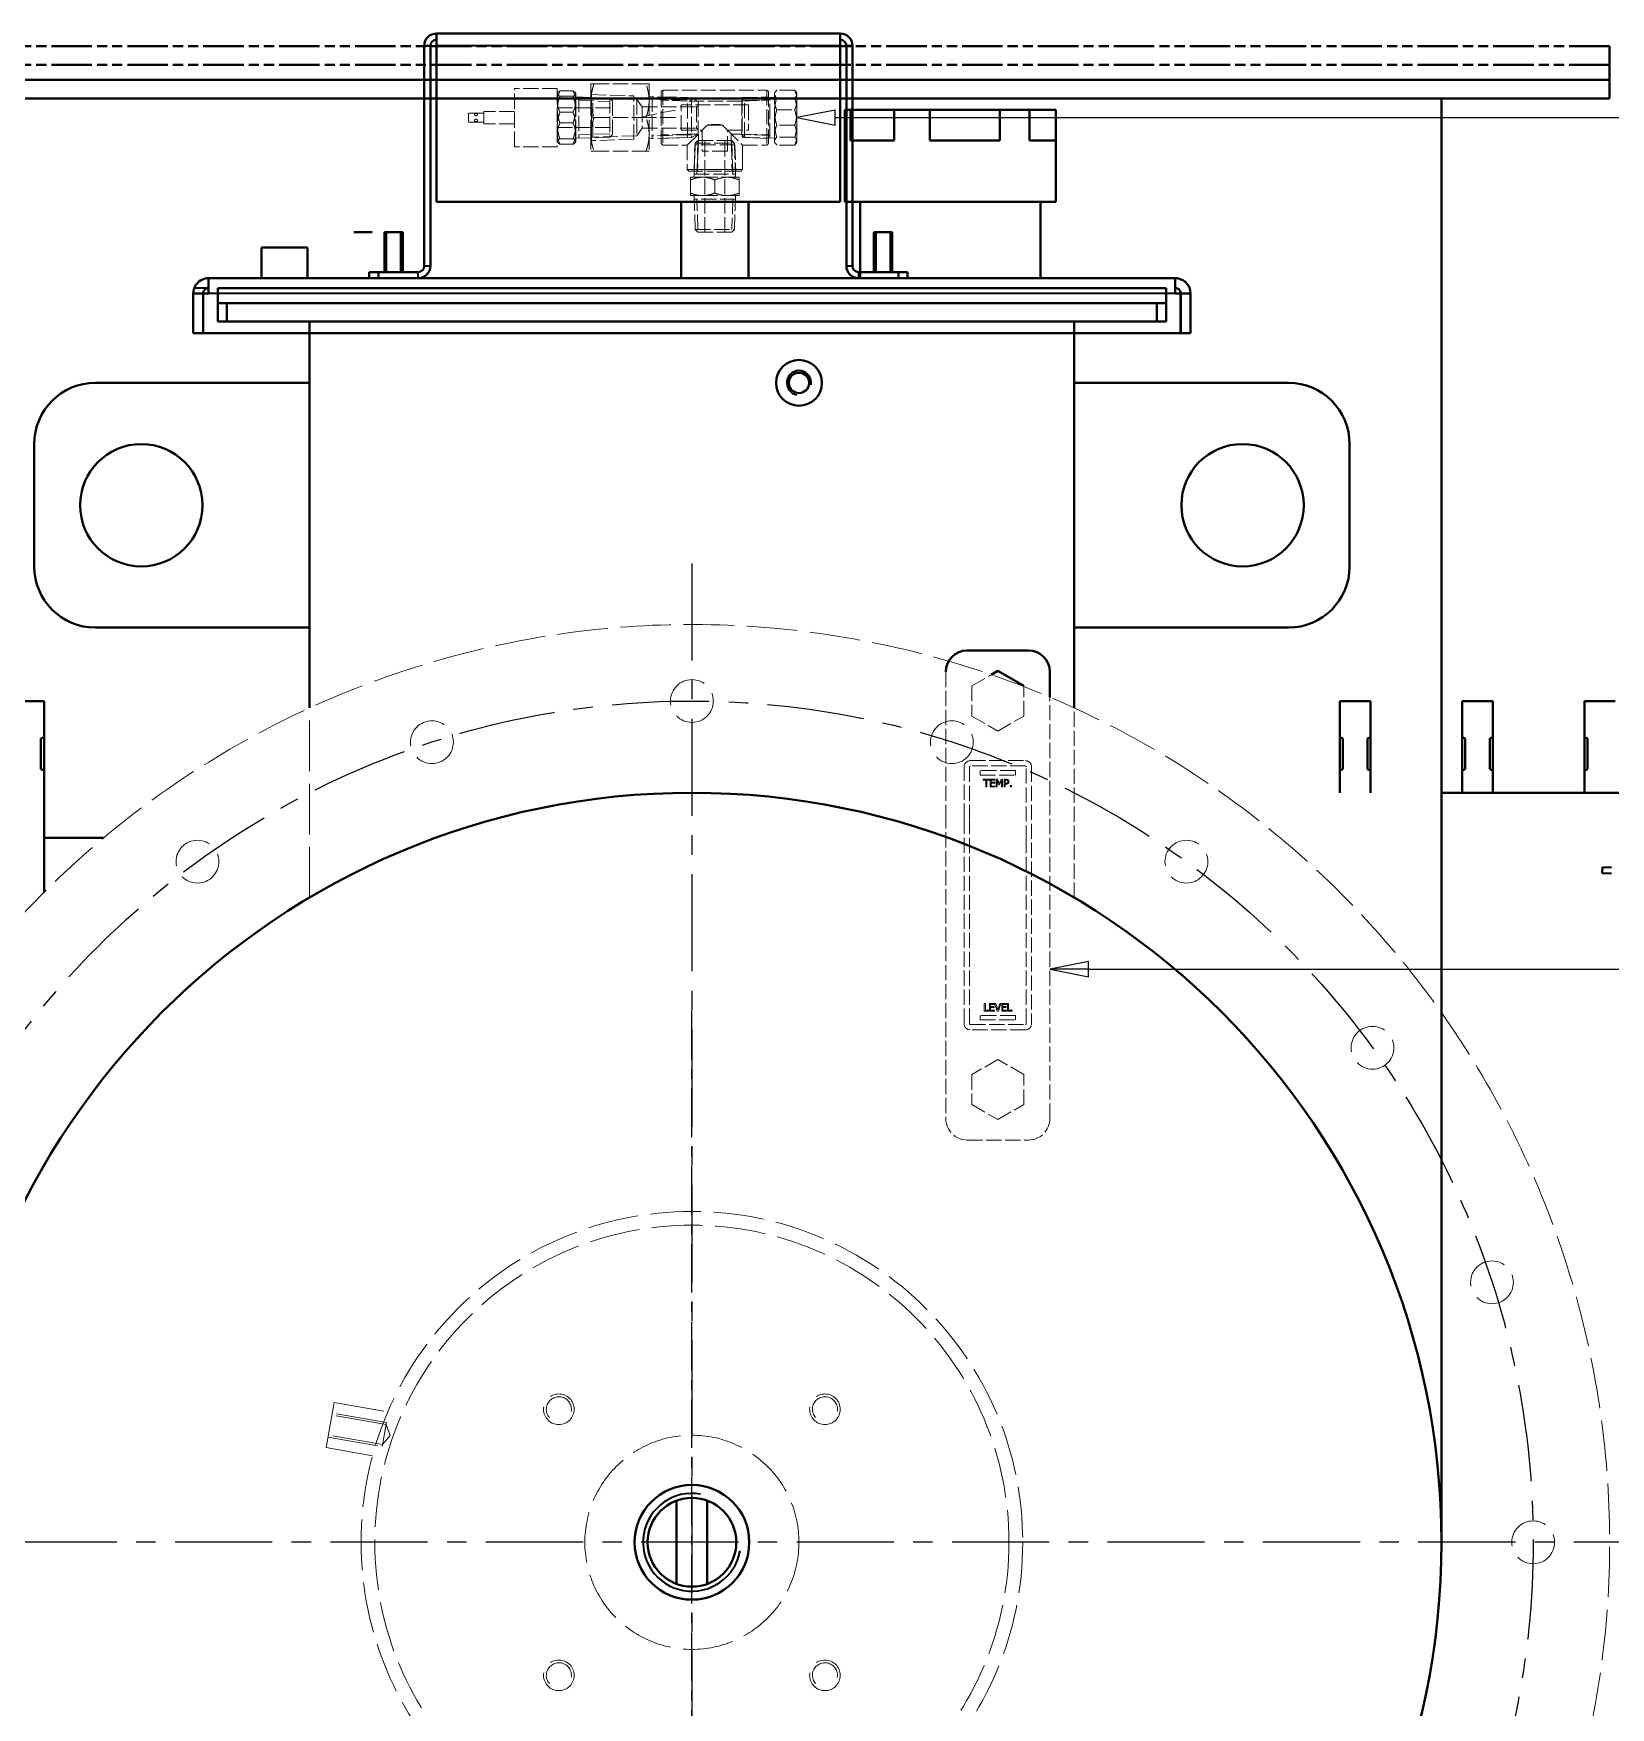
# Model space of a CAD drawing. Header units: millimetres. Extents: x 9486 to 14955, y -8999 to 1872.
# Drawn here: x 9887 to 10403, y -8036 to -7489 of the extents above; entities that cross this region are included whole.
import ezdxf

# ---------------------------------------------------------------- set-up
doc = ezdxf.new("R2010")
doc.units = ezdxf.units.MM
for name, pattern in [('CENTER', [50.8, 31.75, -6.35, 6.35, -6.35]), ('DASHED', [0.2067, 0.1654, -0.0413]), ('DOUBLE_DASH_CHAIN', [1.2403, 0.6614, -0.0827, 0.1654, -0.0827, 0.1654, -0.0827])]:
    doc.linetypes.add(name, pattern=pattern)
for name, color, linetype, lineweight in [('가려진 것(ISO)', 2, 'DASHED', 18), ('가시적인 것(ISO)', 3, 'Continuous', 40), ('가시적인 좁은 것(ISO)', 3, 'Continuous', 35), ('기호(ISO)', 5, 'Continuous', 25)]:
    doc.layers.add(name, color=color, linetype=linetype, lineweight=lineweight)

# ---------------------------------------------------------------- blocks, each defined once
blk = doc.blocks.new('A$C56A2788B')
at = {"layer": '가시적인 것(ISO)'}
for p, q in [((-85.5, 94), (-87.5, 94)), ((-87.5, 94), (-87.5, 22)), ((-85.5, 22), (-85.5, 94)), ((-83.5, 98), (48.5, 98)), ((-83.5, 98), (-83.5, 94)), ((-83.5, 43), (-83.5, 94)), ((48.5, 94), (48.5, 98)), ((48.5, 94), (48.5, 43)), ((52.5, 94), (50.5, 94)), ((50.5, 22), (50.5, 94)), ((52.5, 22), (52.5, 94)), ((51.82, 73), (50, 73)), ((50, 43), (50, 73)), ((51.82, 73), (66.16, 73)), ((51.82, 63), (51.82, 73)), ((66.16, 73), (66.16, 63)), ((77.73, 73), (66.16, 73)), ((77.73, 73), (100.64, 73)), ((77.73, 63), (77.73, 73)), ((100.64, 73), (100.64, 63)), ((110.41, 73), (100.64, 73)), ((110.41, 73), (118.98, 73)), ((110.41, 63), (110.41, 73)), ((118.98, 73), (118.98, 63)), ((119, 73), (118.98, 73)), ((119, 43), (119, 73)), ((51.82, 63), (66.16, 63)), ((77.73, 63), (100.64, 63)), ((110.41, 63), (118.98, 63)), ((48.5, 43), (-83.5, 43)), ((-3.5, 18), (-3.5, 43)), ((18.5, 18), (18.5, 43)), ((50, 43), (119, 43)), ((55, 18), (55, 43)), ((114, 18), (114, 43)), ((-94.5, 33), (-100.5, 33)), ((-100.5, 20), (-100.5, 33)), ((-94.5, 20), (-94.5, 33)), ((65.5, 33), (59.5, 33)), ((59.5, 20), (59.5, 33)), ((65.5, 20), (65.5, 33)), ((-125.7, 28), (-140.7, 28)), ((-140.7, 18), (-140.7, 28)), ((-125.7, 18), (-125.7, 28)), ((-158, 18), (158, 18)), ((-102.5, 20), (-105.5, 20)), ((-105.5, 20), (-105.5, 18)), ((-102.5, 18), (-102.5, 20)), ((-102.5, 20), (-89.5, 20)), ((67.5, 20), (54.5, 20)), ((70.5, 20), (67.5, 20)), ((67.5, 20), (67.5, 18)), ((70.5, 18), (70.5, 20)), ((-159.8, 13), (-163, 13)), ((-163, 13), (-163, 0)), ((-159.8, 0), (-159.8, 13)), ((-158, 13), (-159.73, 13)), ((-159.73, 13), (-159.73, 0)), ((159.73, 13), (158, 13)), ((159.73, 13), (159.73, 0)), ((159.8, 0), (159.8, 13)), ((159.8, 13), (163, 13)), ((163, 13), (163, 0)), ((-163, 0), (-159.8, 0)), ((159.73, 0), (-159.73, 0)), ((163, 0), (159.8, 0))]:
    blk.add_line(p, q, dxfattribs=at)
for centre, radius, start, end in [((-83.5, 94), 4, 90, 180), ((-83.5, 94), 2, 90, 180), ((48.5, 94), 4, 0, 90), ((48.5, 94), 2, 0, 90), ((-89.5, 22), 4, 270, 0), ((-89.5, 22), 2, 270, 0), ((54.5, 22), 4, 180, 270), ((54.5, 22), 2, 180, 270)]:
    blk.add_arc(centre, radius, start, end, dxfattribs=at)
for points, knots in [([(-158, 18), (-159.51, 18), (-160.99, 17.28), (-161.93, 16.1), (-162.24, 15.7), (-162.49, 15.27), (-162.66, 14.8)], [0, 0, 0, 0, 0.5750446, 0.5750446, 0.5750446, 0.7655534, 0.7655534, 0.7655534, 0.7655534]), ([(-158, 18), (-158, 17.71), (-158, 17.28), (-158, 16.1), (-158, 15.7), (-158, 15.27), (-158, 14.8)], [0, 0, 0, 0, 0.5750446, 0.5750446, 0.5750446, 0.7655534, 0.7655534, 0.7655534, 0.7655534]), ([(158, 18), (158, 17.71), (158, 17.28), (158, 16.1), (158, 15.7), (158, 15.27), (158, 14.8)], [0, 0, 0, 0, 0.5750446, 0.5750446, 0.5750446, 0.7655534, 0.7655534, 0.7655534, 0.7655534]), ([(158, 18), (159.51, 18), (160.99, 17.28), (161.93, 16.1), (162.62, 15.22), (163, 14.11), (163, 13)], [0, 0, 0, 0, 0.575045, 0.575045, 0.575045, 1, 1, 1, 1]), ([(-159.8, 13), (-159.8, 13.7), (-159.35, 14.38), (-158.71, 14.65), (-158.49, 14.75), (-158.24, 14.8), (-158, 14.8)], [-1, -1, -1, -1, -0.257621, -0.257621, -0.257621, 0, 0, 0, 0]), ([(159.8, 13), (159.8, 13.7), (159.35, 14.38), (158.71, 14.65), (158.49, 14.75), (158.24, 14.8), (158, 14.8)], [-1, -1, -1, -1, -0.257621, -0.257621, -0.257621, 0, 0, 0, 0])]:
    blk.add_open_spline(points, degree=3, knots=knots, dxfattribs=at)
for points in [[(-162.66, 14.8), (-162.89, 14.23), (-163, 13.61), (-163, 13)], [(-158, 14.8), (-158, 14.23), (-158, 13.61), (-158, 13)], [(158, 14.8), (158, 14.23), (158, 13.61), (158, 13)]]:
    blk.add_open_spline(points, degree=3, dxfattribs=at)
at = {"layer": '가시적인 좁은 것(ISO)'}
for p, q in [((48.5, 94), (-83.5, 94)), ((-99.9, 33), (-99.9, 20)), ((-95.1, 20), (-95.1, 33)), ((60.1, 33), (60.1, 20)), ((64.9, 20), (64.9, 33)), ((-87.5, 22), (-85.5, 22)), ((50.5, 22), (52.5, 22)), ((-89.5, 18), (-89.5, 20)), ((54.5, 20), (54.5, 18)), ((-158, 14.8), (-162.66, 14.8)), ((158, 13), (-158, 13))]:
    blk.add_line(p, q, dxfattribs=at)
blk = doc.blocks.new('A$C1B500327')
at = {"color": 1, "linetype": 'CENTER'}
for p, q in [((0, 320), (0, -320)), ((320, 0), (-320, 0))]:
    blk.add_line(p, q, dxfattribs=at)
blk.add_circle((0, 0), 275, dxfattribs=at)
at = {"layer": '가려진 것(ISO)'}
for p, q in [((-2, 108.15), (0, 108.15)), ((0, 108.15), (2, 108.15))]:
    blk.add_line(p, q, dxfattribs=at)
at = {"layer": '가려진 것(ISO)', "ltscale": 100}
for p, q in [((-116.98, 45.75), (-119.59, 30.98)), ((-116.98, 45.75), (-99.39, 42.65)), ((-99.98, 38.51), (-117.71, 41.64)), ((-99.86, 39.18), (-117.59, 42.3)), ((-99.86, 39.18), (-101.25, 31.3)), ((-98.59, 34.89), (-99.98, 38.51)), ((-118.98, 34.42), (-101.25, 31.3)), ((-101.14, 31.96), (-118.86, 35.09)), ((-98.59, 34.89), (-101.14, 31.96)), ((-119.59, 30.98), (-104.38, 28.3))]:
    blk.add_line(p, q, dxfattribs=at)
for centre, radius in [((0, 275), 7), ((-84.98, 261.54), 7), ((84.98, 261.54), 7), ((-161.64, 222.48), 7), ((161.64, 222.48), 7), ((222.48, 161.64), 7), ((0, 0), 108.15), ((0, 0), 103.65), ((261.54, 84.98), 7), ((-43.49, 43.49), 5), ((43.49, 43.49), 5), ((0, 0), 35), ((275, 0), 7), ((-43.49, -43.49), 5), ((43.49, -43.49), 5)]:
    blk.add_circle(centre, radius, dxfattribs=at)
for centre, radius, start, end in [((0, 0), 300, 305.2475, 144.7525), ((-43.49, 43.49), 4.1, 350, 260), ((43.49, 43.49), 4.1, 350, 260), ((-43.49, -43.49), 4.1, 350, 260), ((43.49, -43.49), 4.1, 350, 260)]:
    blk.add_arc(centre, radius, start, end, dxfattribs=at)
at = {"layer": '가시적인 것(ISO)', "color": 6, "linetype": 'DOUBLE_DASH_CHAIN', "ltscale": 20}
for p, q in [((300, 489), (-300, 489)), ((300, 483), (300, 489)), ((300, 483), (-300, 483))]:
    blk.add_line(p, q, dxfattribs=at)
at = {"layer": '가시적인 것(ISO)'}
for p, q in [((300, 472), (300, 483)), ((300, 478), (-300, 478)), ((300, 472), (-300, 472)), ((245, 0), (245, 472)), ((428, 245), (245, 245)), ((297.58, 218.7), (297.64, 220.7)), ((297.64, 220.7), (300.63, 220.62)), ((297.58, 218.7), (300.58, 218.62)), ((-5, -13.61), (-5, 13.61)), ((5, 13.61), (5, -13.61))]:
    blk.add_line(p, q, dxfattribs=at)
for radius in [245, 18.75, 14.5]:
    blk.add_circle((0, 0), radius, dxfattribs=at)
blk.add_arc((0, 0), 300, 144.7525, 305.2475, dxfattribs=at)
at = {"layer": '가시적인 좁은 것(ISO)'}
blk.add_arc((0, 0), 15.98, 80, 350, dxfattribs=at)

msp = doc.modelspace()

# ---------------------------------------------------------------- linework, layer by layer
at = {"color": 1, "linetype": 'CENTER', "ltscale": 0.5}
msp.add_line((10102.623, -8256.348), (10102.623, -7808.43), dxfattribs=at)
at = {"layer": '가려진 것(ISO)', "ltscale": 30}
for p, q in [((10044.623, -7526.189), (10044.623, -7507.189)), ((10058.623, -7507.189), (10044.623, -7507.189)), ((10058.623, -7507.189), (10058.623, -7526.189)), ((10069.623, -7505.689), (10069.623, -7511.189)), ((10070.606, -7505.689), (10087.641, -7505.689)), ((10088.623, -7505.689), (10088.623, -7511.189)), ((10058.623, -7508.689), (10058.727, -7508.54)), ((10059.49, -7507.957), (10063.756, -7507.957)), ((10059.49, -7509.713), (10063.756, -7509.713)), ((10064.623, -7508.689), (10064.519, -7508.54)), ((10064.623, -7508.689), (10064.623, -7511.445)), ((10075.739, -7510.27), (10064.623, -7509.923)), ((10064.623, -7511.445), (10064.623, -7519.299)), ((10065.618, -7509.954), (10065.618, -7523.424)), ((10065.618, -7511.083), (10075.739, -7511.399)), ((10069.84, -7507.809), (10069.623, -7507.684)), ((10069.623, -7507.934), (10069.84, -7507.809)), ((10069.623, -7509.157), (10083.63, -7509.595)), ((10070.26, -7510.307), (10069.623, -7509.939)), ((10069.623, -7511.189), (10069.623, -7522.189)), ((10069.84, -7507.809), (10069.84, -7525.569)), ((10070.26, -7523.071), (10070.26, -7510.307)), ((10084.623, -7510.755), (10070.26, -7510.307)), ((10075.739, -7510.27), (10075.739, -7523.108)), ((10076.623, -7511.154), (10075.739, -7510.27)), ((10075.739, -7510.27), (10075.739, -7523.108)), ((10076.623, -7511.154), (10076.623, -7522.224)), ((10083.63, -7523.783), (10083.63, -7509.595)), ((10084.623, -7510.755), (10084.623, -7522.623)), ((10086.391, -7513.189), (10084.623, -7510.755)), ((10102.533, -7510.232), (10088.623, -7509.798)), ((10088.623, -7511.189), (10088.623, -7522.189)), ((10089.617, -7509.829), (10089.617, -7523.548)), ((10089.617, -7510.686), (10102.533, -7511.089)), ((10092.623, -7508.189), (10093.123, -7507.689)), ((10092.623, -7508.189), (10092.623, -7525.189)), ((10092.623, -7509.88), (10101.231, -7510.149)), ((10101.231, -7511.278), (10092.623, -7511.009)), ((10093.123, -7507.689), (10093.123, -7525.689)), ((10093.123, -7507.689), (10127.123, -7507.689)), ((10099.123, -7520.812), (10099.123, -7512.566)), ((10121.123, -7512.566), (10099.123, -7512.566)), ((10101.231, -7523.228), (10101.231, -7510.149)), ((10119.015, -7511.329), (10101.231, -7511.329)), ((10102.533, -7510.232), (10102.533, -7523.145)), ((10104.623, -7511.439), (10102.533, -7510.232)), ((10104.123, -7513.189), (10104.623, -7512.689)), ((10104.623, -7511.439), (10104.623, -7521.939)), ((10118.957, -7511.154), (10119.841, -7510.27)), ((10118.957, -7522.224), (10118.957, -7511.154)), ((10119.015, -7510.149), (10127.623, -7509.88)), ((10119.015, -7510.149), (10119.015, -7523.228)), ((10119.015, -7511.278), (10127.623, -7511.009)), ((10119.841, -7510.27), (10129.623, -7509.965)), ((10119.841, -7523.108), (10119.841, -7510.27)), ((10119.841, -7511.126), (10128.06, -7510.87)), ((10121.123, -7512.566), (10121.123, -7520.812)), ((10127.123, -7507.689), (10127.123, -7525.689)), ((10127.623, -7508.189), (10127.123, -7507.689)), ((10127.623, -7508.189), (10127.623, -7525.189)), ((10128.06, -7523.364), (10128.06, -7510.013)), ((10129.623, -7508.708), (10129.816, -7508.373)), ((10129.623, -7524.67), (10129.623, -7508.708)), ((10136.242, -7507.732), (10130.349, -7507.732)), ((10136.242, -7510.253), (10130.349, -7510.253)), ((10136.957, -7508.689), (10136.775, -7508.373)), ((10136.957, -7508.992), (10136.957, -7508.689)), ((10136.957, -7514.731), (10136.957, -7508.992)), ((10029.623, -7518.189), (10029.623, -7515.189)), ((10034.623, -7515.189), (10029.623, -7515.189)), ((10034.623, -7518.189), (10029.623, -7518.189)), ((10034.623, -7518.689), (10034.623, -7514.689)), ((10044.623, -7514.689), (10034.623, -7514.689)), ((10058.623, -7513.439), (10076.623, -7513.439)), ((10063.756, -7514.933), (10059.49, -7514.933)), ((10059.49, -7518.445), (10063.756, -7518.445)), ((10070.606, -7516.689), (10087.641, -7516.689)), ((10097.226, -7514.202), (10084.726, -7516.702)), ((10097.226, -7516.702), (10084.726, -7516.702)), ((10086.391, -7513.189), (10086.391, -7520.189)), ((10086.391, -7513.189), (10104.123, -7513.189)), ((10104.123, -7513.189), (10104.123, -7520.189)), ((10130.349, -7514.168), (10136.242, -7514.168)), ((10136.957, -7522.428), (10136.957, -7514.731)), ((10044.623, -7518.689), (10034.623, -7518.689)), ((10058.623, -7519.939), (10076.623, -7519.939)), ((10059.49, -7523.665), (10063.756, -7523.665)), ((10064.623, -7519.299), (10064.623, -7524.543)), ((10075.739, -7523.108), (10064.623, -7523.455)), ((10075.739, -7521.978), (10065.618, -7522.294)), ((10069.623, -7522.189), (10069.623, -7527.689)), ((10070.26, -7523.071), (10069.623, -7523.439)), ((10083.63, -7523.783), (10069.623, -7524.22)), ((10084.623, -7522.623), (10070.26, -7523.071)), ((10076.623, -7522.224), (10075.739, -7523.108)), ((10086.391, -7520.189), (10084.623, -7522.623)), ((10086.391, -7520.189), (10104.123, -7520.189)), ((10088.623, -7522.189), (10088.623, -7527.689)), ((10102.533, -7523.145), (10088.623, -7523.579)), ((10102.533, -7522.289), (10089.617, -7522.692)), ((10101.231, -7522.099), (10092.623, -7522.368)), ((10101.231, -7523.228), (10092.623, -7523.497)), ((10099.123, -7520.812), (10106, -7520.812)), ((10101.123, -7525.689), (10106, -7520.812)), ((10104.764, -7522.048), (10101.231, -7522.048)), ((10104.623, -7521.939), (10102.533, -7523.145)), ((10104.123, -7520.189), (10104.623, -7520.689)), ((10104.764, -7522.048), (10104.764, -7525.581)), ((10107.623, -7519.189), (10106, -7520.812)), ((10106, -7520.812), (10106, -7527.689)), ((10112.623, -7519.189), (10107.623, -7519.189)), ((10112.623, -7519.189), (10114.246, -7520.812)), ((10114.246, -7520.812), (10121.123, -7520.812)), ((10114.246, -7527.689), (10114.246, -7520.812)), ((10114.246, -7520.812), (10119.123, -7525.689)), ((10115.483, -7522.048), (10115.483, -7525.581)), ((10119.015, -7522.048), (10115.483, -7522.048)), ((10118.957, -7522.224), (10119.841, -7523.108)), ((10119.015, -7522.099), (10127.623, -7522.368)), ((10127.623, -7523.497), (10119.015, -7523.228)), ((10128.06, -7522.508), (10119.841, -7522.251)), ((10119.841, -7523.108), (10129.623, -7523.413)), ((10136.242, -7519.21), (10130.349, -7519.21)), ((10136.242, -7523.125), (10130.349, -7523.125)), ((10136.957, -7524.689), (10136.957, -7522.428)), ((10058.623, -7526.189), (10044.623, -7526.189)), ((10058.623, -7524.689), (10058.727, -7524.837)), ((10059.49, -7525.421), (10063.756, -7525.421)), ((10064.623, -7524.689), (10064.519, -7524.837)), ((10064.623, -7524.543), (10064.623, -7524.689)), ((10069.623, -7525.444), (10069.84, -7525.569)), ((10069.84, -7525.569), (10069.623, -7525.694)), ((10070.606, -7527.689), (10087.641, -7527.689)), ((10092.623, -7525.189), (10093.123, -7525.689)), ((10093.123, -7525.689), (10101.123, -7525.689)), ((10101.123, -7525.689), (10101.123, -7533.689)), ((10103.314, -7534.189), (10103.583, -7525.581)), ((10103.704, -7525.072), (10103.357, -7536.189)), ((10116.663, -7525.581), (10103.583, -7525.581)), ((10104.588, -7524.189), (10103.704, -7525.072)), ((10103.704, -7525.072), (10116.542, -7525.072)), ((10104.245, -7535.194), (10104.588, -7524.194)), ((10104.713, -7525.581), (10104.444, -7534.189)), ((10104.588, -7524.189), (10115.658, -7524.189)), ((10114.246, -7527.689), (10106, -7527.689)), ((10106.873, -7554.189), (10106.873, -7524.189)), ((10113.373, -7554.189), (10113.373, -7524.189)), ((10115.534, -7525.581), (10115.803, -7534.189)), ((10115.658, -7524.189), (10116.542, -7525.072)), ((10115.658, -7524.194), (10116.001, -7535.194)), ((10116.542, -7525.072), (10116.889, -7536.189)), ((10116.663, -7525.581), (10116.932, -7534.189)), ((10119.123, -7525.689), (10127.123, -7525.689)), ((10127.623, -7525.189), (10127.123, -7525.689)), ((10129.623, -7524.67), (10129.816, -7525.004)), ((10136.242, -7525.646), (10130.349, -7525.646)), ((10136.957, -7524.689), (10136.775, -7525.004)), ((10101.623, -7534.189), (10101.123, -7533.689)), ((10118.623, -7534.189), (10101.623, -7534.189)), ((10102.123, -7536.189), (10106.123, -7536.189)), ((10102.123, -7537.055), (10102.123, -7541.322)), ((10103.388, -7535.194), (10116.858, -7535.194)), ((10106.123, -7536.189), (10114.123, -7536.189)), ((10110.123, -7541.322), (10110.123, -7537.055)), ((10114.123, -7536.189), (10118.123, -7536.189)), ((10118.123, -7541.322), (10118.123, -7537.055)), ((10102.123, -7542.189), (10106.123, -7542.189)), ((10103.704, -7553.305), (10103.357, -7542.189)), ((10116.854, -7543.305), (10103.392, -7543.305)), ((10104.561, -7553.305), (10104.248, -7543.305)), ((10106.123, -7542.189), (10114.123, -7542.189)), ((10114.123, -7542.189), (10118.123, -7542.189)), ((10115.998, -7543.305), (10115.685, -7553.305)), ((10116.542, -7553.305), (10116.889, -7542.189)), ((10103.704, -7553.305), (10116.542, -7553.305)), ((10104.588, -7554.189), (10103.704, -7553.305)), ((10104.588, -7554.189), (10115.658, -7554.189)), ((10115.658, -7554.189), (10116.542, -7553.305)), ((10185.623, -7697.889), (10185.623, -7744.099)), ((10194.123, -7702.481), (10200.495, -7698.803)), ((10194.123, -7702.481), (10194.123, -7712.296)), ((10211.123, -7712.296), (10211.123, -7702.481)), ((10219.623, -7843.889), (10219.623, -7706.144)), ((10227.623, -7771.676), (10227.623, -7709.671)), ((10194.123, -7712.296), (10202.623, -7717.204)), ((10202.623, -7717.204), (10211.123, -7712.296)), ((10191.623, -7745.894), (10191.623, -7728.889)), ((10193.355, -7728.889), (10193.355, -7746.438)), ((10193.623, -7726.889), (10211.623, -7726.889)), ((10211.623, -7728.621), (10193.623, -7728.621)), ((10196.873, -7730.139), (10196.873, -7731.639)), ((10208.373, -7730.139), (10196.873, -7730.139)), ((10196.873, -7731.639), (10208.373, -7731.639)), ((10208.373, -7731.639), (10208.373, -7730.139)), ((10211.891, -7752.996), (10211.891, -7728.889)), ((10213.623, -7728.889), (10213.623, -7753.679)), ((10197.859, -7732.989), (10197.859, -7733.285)), ((10199.869, -7732.989), (10197.859, -7732.989)), ((10197.859, -7733.285), (10198.698, -7733.285)), ((10198.698, -7733.285), (10198.698, -7735.489)), ((10198.698, -7735.489), (10199.03, -7735.489)), ((10199.03, -7733.285), (10199.869, -7733.285)), ((10199.03, -7735.489), (10199.03, -7733.285)), ((10199.869, -7733.285), (10199.869, -7732.989)), ((10201.686, -7732.989), (10200.122, -7732.989)), ((10200.122, -7732.989), (10200.122, -7735.489)), ((10200.122, -7735.489), (10201.686, -7735.489)), ((10200.454, -7733.285), (10201.686, -7733.285)), ((10200.454, -7733.969), (10200.454, -7733.285)), ((10201.603, -7733.969), (10200.454, -7733.969)), ((10200.454, -7734.265), (10201.603, -7734.265)), ((10200.454, -7735.193), (10200.454, -7734.265)), ((10201.686, -7735.193), (10200.454, -7735.193)), ((10201.603, -7734.265), (10201.603, -7733.969)), ((10201.686, -7733.285), (10201.686, -7732.989)), ((10201.686, -7735.489), (10201.686, -7735.193)), ((10202.051, -7732.989), (10202.051, -7735.489)), ((10202.505, -7732.989), (10202.051, -7732.989)), ((10202.051, -7735.489), (10202.361, -7735.489)), ((10202.361, -7733.335), (10203.007, -7734.8)), ((10202.361, -7735.489), (10202.361, -7733.335)), ((10203.128, -7734.381), (10202.505, -7732.989)), ((10203.007, -7734.8), (10203.21, -7734.8)), ((10203.732, -7732.989), (10203.128, -7734.381)), ((10203.21, -7734.8), (10203.862, -7733.335)), ((10204.194, -7732.989), (10203.732, -7732.989)), ((10203.862, -7733.335), (10203.862, -7735.489)), ((10203.862, -7735.489), (10204.194, -7735.489)), ((10204.194, -7735.489), (10204.194, -7732.989)), ((10204.701, -7732.989), (10204.701, -7735.489)), ((10205.329, -7732.989), (10204.701, -7732.989)), ((10204.701, -7735.489), (10205.033, -7735.489)), ((10205.033, -7734.273), (10205.033, -7733.276)), ((10205.033, -7733.276), (10205.308, -7733.276)), ((10205.26, -7734.273), (10205.033, -7734.273)), ((10205.033, -7734.557), (10205.314, -7734.557)), ((10205.033, -7735.489), (10205.033, -7734.557)), ((10206.662, -7735.011), (10206.662, -7735.489)), ((10207.063, -7735.011), (10206.662, -7735.011)), ((10206.662, -7735.489), (10207.063, -7735.489)), ((10207.063, -7735.489), (10207.063, -7735.011)), ((10185.623, -7744.099), (10185.623, -7843.889)), ((10191.623, -7745.894), (10191.623, -7812.889)), ((10193.355, -7812.889), (10193.355, -7746.438)), ((10211.891, -7812.889), (10211.891, -7752.996)), ((10213.623, -7753.679), (10213.623, -7812.889)), ((10198.212, -7806.289), (10198.212, -7808.789)), ((10198.544, -7806.289), (10198.212, -7806.289)), ((10198.544, -7808.493), (10198.544, -7806.289)), ((10199.66, -7808.493), (10198.544, -7808.493)), ((10199.66, -7808.789), (10199.66, -7808.493)), ((10201.485, -7806.289), (10199.921, -7806.289)), ((10199.921, -7806.289), (10199.921, -7808.789)), ((10200.254, -7806.585), (10201.485, -7806.585)), ((10200.254, -7807.269), (10200.254, -7806.585)), ((10201.402, -7807.269), (10200.254, -7807.269)), ((10200.254, -7807.565), (10201.402, -7807.565)), ((10200.254, -7808.493), (10200.254, -7807.565)), ((10201.485, -7808.493), (10200.254, -7808.493)), ((10201.402, -7807.565), (10201.402, -7807.269)), ((10201.485, -7806.585), (10201.485, -7806.289)), ((10201.485, -7808.789), (10201.485, -7808.493)), ((10201.583, -7806.289), (10202.444, -7808.789)), ((10201.939, -7806.289), (10201.583, -7806.289)), ((10202.632, -7808.365), (10201.939, -7806.289)), ((10203.325, -7806.289), (10202.632, -7808.365)), ((10202.802, -7808.789), (10203.663, -7806.289)), ((10203.663, -7806.289), (10203.325, -7806.289)), ((10205.466, -7806.289), (10203.902, -7806.289)), ((10203.902, -7806.289), (10203.902, -7808.789)), ((10204.235, -7806.585), (10205.466, -7806.585)), ((10204.235, -7807.269), (10204.235, -7806.585)), ((10205.383, -7807.269), (10204.235, -7807.269)), ((10204.235, -7807.565), (10205.383, -7807.565)), ((10204.235, -7808.493), (10204.235, -7807.565)), ((10205.466, -7808.493), (10204.235, -7808.493)), ((10205.383, -7807.565), (10205.383, -7807.269)), ((10205.466, -7806.585), (10205.466, -7806.289)), ((10205.466, -7808.789), (10205.466, -7808.493)), ((10205.831, -7806.289), (10205.831, -7808.789)), ((10206.163, -7806.289), (10205.831, -7806.289)), ((10206.163, -7808.493), (10206.163, -7806.289)), ((10207.28, -7808.493), (10206.163, -7808.493)), ((10207.28, -7808.789), (10207.28, -7808.493)), ((10193.623, -7813.157), (10211.623, -7813.157)), ((10196.873, -7810.139), (10196.873, -7811.639)), ((10208.373, -7810.139), (10196.873, -7810.139)), ((10196.873, -7811.639), (10208.373, -7811.639)), ((10198.212, -7808.789), (10199.66, -7808.789)), ((10199.921, -7808.789), (10201.485, -7808.789)), ((10202.444, -7808.789), (10202.802, -7808.789)), ((10203.902, -7808.789), (10205.466, -7808.789)), ((10205.831, -7808.789), (10207.28, -7808.789)), ((10208.373, -7811.639), (10208.373, -7810.139)), ((10211.623, -7814.889), (10193.623, -7814.889)), ((10202.623, -7824.574), (10194.123, -7829.481)), ((10211.123, -7829.481), (10202.623, -7824.574)), ((10194.123, -7829.481), (10194.123, -7839.296)), ((10211.123, -7839.296), (10211.123, -7829.481)), ((10194.123, -7839.296), (10202.623, -7844.204)), ((10202.623, -7844.204), (10211.123, -7839.296)), ((10192.623, -7850.889), (10212.623, -7850.889))]:
    msp.add_line(p, q, dxfattribs=at)
at = {"layer": '가려진 것(ISO)'}
for p, q in [((10119.123, -7525.689), (10119.123, -7533.689)), ((10119.123, -7533.689), (10101.123, -7533.689)), ((10118.623, -7534.189), (10119.123, -7533.689))]:
    msp.add_line(p, q, dxfattribs=at)
at = {"layer": '가려진 것(ISO)', "ltscale": 100}
msp.add_line((9977.623, -7771.676), (9977.623, -7709.671), dxfattribs=at)
at = {"layer": '가려진 것(ISO)', "ltscale": 30}
for centre, radius, start, end in [((10193.623, -7728.889), 2, 90, 180), ((10193.623, -7728.889), 0.268, 90, 180), ((10211.623, -7728.889), 2, 0, 90), ((10211.623, -7728.889), 0.268, 0, 90), ((10193.623, -7812.889), 2, 180, 270), ((10193.623, -7812.889), 0.268, 180, 270), ((10211.623, -7812.889), 2, 270, 0), ((10211.623, -7812.889), 0.268, 270, 0), ((10192.623, -7843.889), 7, 180, 270), ((10212.623, -7843.889), 7, 270, 0)]:
    msp.add_arc(centre, radius, start, end, dxfattribs=at)
for points, weights in [([(10069.623, -7505.689), (10069.623, -7505.689), (10070.606, -7505.689)], [1, 1.04114207867, 1.00615079326]), ([(10070.606, -7505.689), (10069.623, -7508.636), (10069.623, -7511.189)], [1.00615079326, 1.04114207867, 1]), ([(10087.641, -7505.689), (10088.623, -7505.689), (10088.623, -7505.689)], [1.00615079326, 1.04114207867, 1]), ([(10088.623, -7511.189), (10088.623, -7508.636), (10087.641, -7505.689)], [1, 1.04114207867, 1.00615079326]), ([(10059.49, -7507.957), (10058.623, -7509.826), (10058.623, -7511.445)], [1.01001874936, 1.04314139574, 1]), ([(10058.623, -7508.835), (10058.623, -7508.427), (10059.49, -7507.957)], [1, 1.04314139574, 1.01001874936]), ([(10059.49, -7509.713), (10058.623, -7509.242), (10058.623, -7508.835)], [1.01001874936, 1.04314139574, 1]), ([(10058.623, -7514.079), (10058.623, -7512.053), (10059.49, -7509.713)], [1, 1.04314139574, 1.01001874936]), ([(10058.623, -7511.445), (10058.623, -7513.063), (10059.49, -7514.933)], [1, 1.04314139574, 1.01001874936]), ([(10064.623, -7511.445), (10064.623, -7509.826), (10063.756, -7507.957)], [1, 1.04314139574, 1.01001874936]), ([(10063.756, -7507.957), (10064.623, -7508.427), (10064.623, -7508.835)], [1.01001874936, 1.04314139574, 1]), ([(10064.623, -7508.835), (10064.623, -7509.242), (10063.756, -7509.713)], [1, 1.04314139574, 1.01001874936]), ([(10063.756, -7509.713), (10064.623, -7512.053), (10064.623, -7514.079)], [1.01001874936, 1.04314139574, 1]), ([(10063.756, -7514.933), (10064.623, -7513.063), (10064.623, -7511.445)], [1.01001874936, 1.04314139574, 1]), ([(10069.623, -7511.189), (10069.623, -7513.741), (10070.606, -7516.689)], [1, 1.04114207867, 1.00615079326]), ([(10087.641, -7516.689), (10088.623, -7513.741), (10088.623, -7511.189)], [1.00615079326, 1.04114207867, 1]), ([(10130.349, -7507.732), (10129.015, -7508.992), (10130.349, -7510.253)], [1, 1.15470053838, 1]), ([(10130.349, -7514.168), (10129.015, -7510.95), (10130.349, -7507.732)], [1, 1.15470053838, 1]), ([(10130.349, -7510.253), (10129.015, -7514.731), (10130.349, -7519.21)], [1, 1.15470053838, 1]), ([(10136.957, -7508.992), (10136.957, -7508.407), (10136.242, -7507.732)], [1, 1.0379548493, 1]), ([(10136.242, -7507.732), (10136.957, -7509.456), (10136.957, -7510.95)], [1, 1.0379548493, 1]), ([(10136.242, -7510.253), (10136.957, -7509.578), (10136.957, -7508.992)], [1, 1.0379548493, 1]), ([(10136.957, -7514.731), (10136.957, -7512.653), (10136.242, -7510.253)], [1, 1.0379548493, 1]), ([(10136.957, -7510.95), (10136.957, -7512.443), (10136.242, -7514.168)], [1, 1.0379548493, 1]), ([(10059.49, -7518.445), (10058.623, -7516.105), (10058.623, -7514.079)], [1.01001874936, 1.04314139574, 1]), ([(10059.49, -7514.933), (10058.623, -7517.272), (10058.623, -7519.299)], [1.01001874936, 1.04314139574, 1]), ([(10058.623, -7521.933), (10058.623, -7520.314), (10059.49, -7518.445)], [1, 1.04314139574, 1.01001874936]), ([(10064.623, -7514.079), (10064.623, -7516.105), (10063.756, -7518.445)], [1, 1.04314139574, 1.01001874936]), ([(10064.623, -7519.299), (10064.623, -7517.272), (10063.756, -7514.933)], [1, 1.04314139574, 1.01001874936]), ([(10063.756, -7518.445), (10064.623, -7520.314), (10064.623, -7521.933)], [1.01001874936, 1.04314139574, 1]), ([(10070.606, -7516.689), (10069.623, -7519.636), (10069.623, -7522.189)], [1.00615079326, 1.04114207867, 1]), ([(10088.623, -7522.189), (10088.623, -7519.636), (10087.641, -7516.689)], [1, 1.04114207867, 1.00615079326]), ([(10130.349, -7523.125), (10129.015, -7518.646), (10130.349, -7514.168)], [1, 1.15470053838, 1]), ([(10136.242, -7514.168), (10136.957, -7516.568), (10136.957, -7518.646)], [1, 1.0379548493, 1]), ([(10136.242, -7519.21), (10136.957, -7516.81), (10136.957, -7514.731)], [1, 1.0379548493, 1]), ([(10058.623, -7519.299), (10058.623, -7521.325), (10059.49, -7523.665)], [1, 1.04314139574, 1.01001874936]), ([(10059.49, -7525.421), (10058.623, -7523.552), (10058.623, -7521.933)], [1.01001874936, 1.04314139574, 1]), ([(10059.49, -7523.665), (10058.623, -7524.135), (10058.623, -7524.543)], [1.01001874936, 1.04314139574, 1]), ([(10063.756, -7523.665), (10064.623, -7521.325), (10064.623, -7519.299)], [1.01001874936, 1.04314139574, 1]), ([(10064.623, -7521.933), (10064.623, -7523.552), (10063.756, -7525.421)], [1, 1.04314139574, 1.01001874936]), ([(10064.623, -7524.543), (10064.623, -7524.135), (10063.756, -7523.665)], [1, 1.04314139574, 1.01001874936]), ([(10069.623, -7522.189), (10069.623, -7524.741), (10070.606, -7527.689)], [1, 1.04114207867, 1.00615079326]), ([(10087.641, -7527.689), (10088.623, -7524.741), (10088.623, -7522.189)], [1.00615079326, 1.04114207867, 1]), ([(10130.349, -7519.21), (10129.015, -7522.428), (10130.349, -7525.646)], [1, 1.15470053838, 1]), ([(10130.349, -7525.646), (10129.015, -7524.385), (10130.349, -7523.125)], [1, 1.15470053838, 1]), ([(10136.957, -7518.646), (10136.957, -7520.725), (10136.242, -7523.125)], [1, 1.0379548493, 1]), ([(10136.957, -7522.428), (10136.957, -7520.934), (10136.242, -7519.21)], [1, 1.0379548493, 1]), ([(10136.242, -7525.646), (10136.957, -7523.921), (10136.957, -7522.428)], [1, 1.0379548493, 1]), ([(10136.242, -7523.125), (10136.957, -7523.8), (10136.957, -7524.385)], [1, 1.0379548493, 1]), ([(10058.623, -7524.543), (10058.623, -7524.95), (10059.49, -7525.421)], [1, 1.04314139574, 1.01001874936]), ([(10063.756, -7525.421), (10064.623, -7524.95), (10064.623, -7524.543)], [1.01001874936, 1.04314139574, 1]), ([(10070.606, -7527.689), (10069.623, -7527.689), (10069.623, -7527.689)], [1.00615079326, 1.04114207867, 1]), ([(10088.623, -7527.689), (10088.623, -7527.689), (10087.641, -7527.689)], [1, 1.04114207867, 1.00615079326]), ([(10136.957, -7524.385), (10136.957, -7524.97), (10136.242, -7525.646)], [1, 1.0379548493, 1]), ([(10102.123, -7537.055), (10102.123, -7536.189), (10102.123, -7536.189)], [1.01001874936, 1.04314139574, 1]), ([(10106.123, -7536.189), (10104.267, -7536.189), (10102.123, -7537.055)], [1, 1.04314139574, 1.01001874936]), ([(10110.123, -7537.055), (10107.979, -7536.189), (10106.123, -7536.189)], [1.01001874936, 1.04314139574, 1]), ([(10114.123, -7536.189), (10112.267, -7536.189), (10110.123, -7537.055)], [1, 1.04314139574, 1.01001874936]), ([(10118.123, -7537.055), (10115.979, -7536.189), (10114.123, -7536.189)], [1.01001874936, 1.04314139574, 1]), ([(10118.123, -7536.189), (10118.123, -7536.189), (10118.123, -7537.055)], [1, 1.04314139574, 1.01001874936]), ([(10102.123, -7542.189), (10102.123, -7542.189), (10102.123, -7541.322)], [1, 1.04314139574, 1.01001874936]), ([(10102.123, -7541.322), (10104.267, -7542.189), (10106.123, -7542.189)], [1.01001874936, 1.04314139574, 1]), ([(10106.123, -7542.189), (10107.979, -7542.189), (10110.123, -7541.322)], [1, 1.04314139574, 1.01001874936]), ([(10110.123, -7541.322), (10112.267, -7542.189), (10114.123, -7542.189)], [1.01001874936, 1.04314139574, 1]), ([(10114.123, -7542.189), (10115.979, -7542.189), (10118.123, -7541.322)], [1, 1.04314139574, 1.01001874936]), ([(10118.123, -7541.322), (10118.123, -7542.189), (10118.123, -7542.189)], [1.01001874936, 1.04314139574, 1])]:
    msp.add_rational_spline(points, weights, degree=2, dxfattribs=at)
for points, knots in [([(10032.536, -7515.705), (10032.536, -7515.657), (10032.524, -7515.613), (10032.478, -7515.533), (10032.444, -7515.498), (10032.356, -7515.442), (10032.303, -7515.421), (10032.186, -7515.393), (10032.125, -7515.386), (10032, -7515.383), (10031.938, -7515.388), (10031.817, -7515.409), (10031.759, -7515.427), (10031.657, -7515.477), (10031.614, -7515.51), (10031.554, -7515.586), (10031.537, -7515.627), (10031.525, -7515.717), (10031.531, -7515.763), (10031.564, -7515.857), (10031.592, -7515.904), (10031.669, -7515.993), (10031.719, -7516.035), (10031.834, -7516.1), (10031.898, -7516.123), (10032.028, -7516.143), (10032.092, -7516.141), (10032.214, -7516.114), (10032.27, -7516.09), (10032.373, -7516.023), (10032.418, -7515.981), (10032.48, -7515.898), (10032.501, -7515.86), (10032.529, -7515.782), (10032.536, -7515.743), (10032.536, -7515.705)], [0, 0, 0, 0, 0.01910379, 0.01910379, 0.03855636, 0.03855636, 0.05822054, 0.05822054, 0.07710077, 0.07710077, 0.09574797, 0.09574797, 0.11568691, 0.11568691, 0.13628288, 0.13628288, 0.1550375, 0.1550375, 0.17290916, 0.17290916, 0.19131161, 0.19131161, 0.21151717, 0.21151717, 0.23186216, 0.23186216, 0.25102502, 0.25102502, 0.26955685, 0.26955685, 0.28886117, 0.28886117, 0.30380241, 0.30380241, 0.31874612, 0.31874612, 0.31874612, 0.31874612]), ([(10032.536, -7517.672), (10032.536, -7517.72), (10032.524, -7517.765), (10032.478, -7517.845), (10032.444, -7517.879), (10032.356, -7517.935), (10032.303, -7517.957), (10032.186, -7517.985), (10032.125, -7517.992), (10032, -7517.994), (10031.938, -7517.99), (10031.817, -7517.968), (10031.759, -7517.95), (10031.657, -7517.9), (10031.614, -7517.868), (10031.554, -7517.792), (10031.537, -7517.75), (10031.525, -7517.661), (10031.531, -7517.615), (10031.564, -7517.521), (10031.592, -7517.474), (10031.669, -7517.384), (10031.719, -7517.342), (10031.834, -7517.277), (10031.898, -7517.254), (10032.028, -7517.235), (10032.092, -7517.237), (10032.214, -7517.264), (10032.27, -7517.288), (10032.373, -7517.354), (10032.418, -7517.396), (10032.48, -7517.479), (10032.501, -7517.518), (10032.529, -7517.595), (10032.536, -7517.634), (10032.536, -7517.672)], [0, 0, 0, 0, 0.01910379, 0.01910379, 0.03855636, 0.03855636, 0.05822054, 0.05822054, 0.07710077, 0.07710077, 0.09574797, 0.09574797, 0.11568691, 0.11568691, 0.13628288, 0.13628288, 0.1550375, 0.1550375, 0.17290916, 0.17290916, 0.19131161, 0.19131161, 0.21151717, 0.21151717, 0.23186216, 0.23186216, 0.25102502, 0.25102502, 0.26955685, 0.26955685, 0.28886117, 0.28886117, 0.30380241, 0.30380241, 0.31874612, 0.31874612, 0.31874612, 0.31874612]), ([(10107.623, -7519.189), (10108.466, -7519.004), (10109.323, -7518.902), (10110.123, -7518.902), (10110.837, -7518.902), (10111.613, -7518.984), (10112.457, -7519.153), (10112.54, -7519.171), (10112.623, -7519.189)], [-0.24005255, -0.24005255, -0.24005255, -0.24005255, 0, 0, 0, 0.21429259, 0.21429259, 0.23783529, 0.23783529, 0.23783529, 0.23783529])]:
    msp.add_open_spline(points, degree=3, knots=knots, dxfattribs=at)
for points in [[(10205.793, -7734.123), (10205.712, -7734.208), (10205.462, -7734.273), (10205.26, -7734.273)], [(10205.308, -7733.276), (10205.464, -7733.276), (10205.675, -7733.319), (10205.754, -7733.372)], [(10205.314, -7734.557), (10205.582, -7734.557), (10205.932, -7734.425), (10206.062, -7734.298)], [(10205.983, -7733.145), (10205.864, -7733.062), (10205.552, -7732.989), (10205.329, -7732.989)], [(10205.754, -7733.372), (10205.845, -7733.432), (10205.934, -7733.623), (10205.934, -7733.753)], [(10205.934, -7733.753), (10205.934, -7733.872), (10205.868, -7734.048), (10205.793, -7734.123)], [(10206.281, -7733.742), (10206.281, -7733.534), (10206.123, -7733.24), (10205.983, -7733.145)], [(10206.062, -7734.298), (10206.165, -7734.196), (10206.281, -7733.905), (10206.281, -7733.742)]]:
    msp.add_open_spline(points, degree=2, dxfattribs=at)
at = {"layer": '가시적인 것(ISO)'}
for p, q in [((9992.123, -7554.189), (9998.123, -7554.189)), ((10257.623, -7572.389), (9947.623, -7572.389)), ((9947.623, -7577.389), (9947.623, -7572.389)), ((10257.623, -7577.389), (10257.623, -7572.389)), ((9947.623, -7577.389), (9947.623, -7583.389)), ((10257.623, -7577.389), (9947.623, -7577.389)), ((9950.623, -7583.389), (9950.623, -7577.389)), ((10016.223, -7577.389), (10257.623, -7577.389)), ((10254.623, -7577.389), (10254.623, -7583.389)), ((10257.623, -7583.389), (10257.623, -7577.389)), ((9947.623, -7583.389), (9950.623, -7583.389)), ((9950.623, -7583.389), (10254.623, -7583.389)), ((9977.623, -7709.671), (9977.623, -7583.389)), ((10227.623, -7709.671), (10227.623, -7583.389)), ((10254.623, -7583.389), (10257.623, -7583.389)), ((9977.623, -7603.389), (9907.623, -7603.389)), ((10227.623, -7603.389), (10297.623, -7603.389)), ((9887.623, -7623.389), (9887.623, -7663.389)), ((10317.623, -7623.389), (10317.623, -7663.389)), ((9977.623, -7683.389), (9907.623, -7683.389)), ((10227.623, -7683.389), (10297.623, -7683.389)), ((10212.623, -7690.889), (10192.623, -7690.889)), ((10202.623, -7697.574), (10200.495, -7698.803)), ((10211.123, -7702.481), (10202.623, -7697.574)), ((10219.623, -7706.144), (10219.623, -7697.889)), ((9880.823, -7707.389), (9890.823, -7707.389)), ((9890.823, -7713.42), (9890.823, -7707.389)), ((10314.423, -7707.389), (10314.423, -7713.42)), ((10324.423, -7707.389), (10314.423, -7707.389)), ((10324.423, -7713.42), (10324.423, -7707.389)), ((10354.423, -7707.389), (10354.423, -7713.42)), ((10364.423, -7707.389), (10354.423, -7707.389)), ((10364.423, -7713.42), (10364.423, -7707.389)), ((10394.423, -7707.389), (10394.423, -7713.42)), ((10404.423, -7707.389), (10394.423, -7707.389)), ((9890.823, -7713.42), (9890.823, -7719.17)), ((10314.423, -7719.17), (10314.423, -7713.42)), ((10324.423, -7713.42), (10324.423, -7719.17)), ((10354.423, -7719.17), (10354.423, -7713.42)), ((10364.423, -7713.42), (10364.423, -7719.17)), ((10394.423, -7719.17), (10394.423, -7713.42)), ((9889.823, -7719.603), (9890.823, -7719.17)), ((9889.823, -7729.655), (9889.823, -7719.603)), ((9890.823, -7719.17), (9890.823, -7730.089)), ((10314.423, -7719.17), (10315.423, -7719.603)), ((10314.423, -7730.089), (10314.423, -7719.17)), ((10315.423, -7719.603), (10315.423, -7729.655)), ((10323.423, -7719.603), (10324.423, -7719.17)), ((10323.423, -7729.655), (10323.423, -7719.603)), ((10324.423, -7719.17), (10324.423, -7730.089)), ((10354.423, -7719.17), (10355.423, -7719.603)), ((10354.423, -7730.089), (10354.423, -7719.17)), ((10355.423, -7719.603), (10355.423, -7729.655)), ((10363.423, -7719.603), (10364.423, -7719.17)), ((10363.423, -7729.655), (10363.423, -7719.603)), ((10364.423, -7719.17), (10364.423, -7730.089)), ((10394.423, -7719.17), (10395.423, -7719.603)), ((10394.423, -7730.089), (10394.423, -7719.17)), ((10395.423, -7719.603), (10395.423, -7729.655)), ((9890.823, -7730.089), (9889.823, -7729.655)), ((9890.823, -7730.089), (9890.823, -7735.931)), ((10315.423, -7729.655), (10314.423, -7730.089)), ((10314.423, -7735.931), (10314.423, -7730.089)), ((10324.423, -7730.089), (10323.423, -7729.655)), ((10324.423, -7730.089), (10324.423, -7735.931)), ((10355.423, -7729.655), (10354.423, -7730.089)), ((10354.423, -7735.931), (10354.423, -7730.089)), ((10364.423, -7730.089), (10363.423, -7729.655)), ((10364.423, -7730.089), (10364.423, -7735.931)), ((10395.423, -7729.655), (10394.423, -7730.089)), ((10394.423, -7735.931), (10394.423, -7730.089)), ((9890.823, -7759.423), (9890.823, -7735.931)), ((10314.423, -7735.931), (10314.423, -7737.389)), ((10324.423, -7737.389), (10324.423, -7735.931)), ((10354.423, -7735.931), (10354.423, -7737.389)), ((10364.423, -7737.389), (10364.423, -7735.931)), ((10394.423, -7735.931), (10394.423, -7737.389)), ((9890.823, -7752.139), (9910.308, -7752.139)), ((9890.823, -7759.423), (9890.823, -7769.925))]:
    msp.add_line(p, q, dxfattribs=at)
for centre, radius in [((10137.623, -7603.389), 7.5), ((10137.623, -7603.389), 3.324), ((9922.623, -7643.389), 20), ((10282.623, -7643.389), 20)]:
    msp.add_circle(centre, radius, dxfattribs=at)
for centre, radius, start, end in [((9907.623, -7623.389), 20, 90, 180), ((10297.623, -7623.389), 20, 0, 90), ((9907.623, -7663.389), 20, 180, 270), ((10297.623, -7663.389), 20, 270, 0), ((10192.623, -7697.889), 7, 90, 180), ((10212.623, -7697.889), 7, 0, 90)]:
    msp.add_arc(centre, radius, start, end, dxfattribs=at)
at = {"layer": '가시적인 좁은 것(ISO)'}
msp.add_arc((10137.623, -7603.389), 4, 350, 260, dxfattribs=at)
at = {"layer": '기호(ISO)', "color": 7}
for p, q in [((10136.923, -7516.702), (10149.423, -7519.202)), ((10149.423, -7519.202), (10149.423, -7514.202)), ((10149.423, -7516.702), (10588.411, -7516.702)), ((10232.226, -7792.557), (10219.726, -7795.057)), ((10232.226, -7795.057), (10219.726, -7795.057)), ((10219.726, -7795.057), (10232.226, -7797.557)), ((10232.226, -7797.557), (10232.226, -7792.557)), ((10232.226, -7795.057), (10588.411, -7795.057))]:
    msp.add_line(p, q, dxfattribs=at)
at = {"layer": '기호(ISO)', "color": 7, "flags": 128}
for points in [[(10149.423, -7514.202), (10136.923, -7516.702), (10149.423, -7519.202), (10149.423, -7514.202)], [(10232.226, -7792.557), (10219.726, -7795.057), (10232.226, -7797.557), (10232.226, -7792.557)]]:
    msp.add_lwpolyline(points, dxfattribs=at)
at = {"layer": '기호(ISO)', "color": 7}
for points in [[(10149.423, -7514.202), (10136.923, -7516.702), (10149.423, -7519.202), (10149.423, -7514.202)], [(10232.226, -7792.557), (10219.726, -7795.057), (10232.226, -7797.557), (10232.226, -7792.557)]]:
    msp.add_solid(points, dxfattribs=at)

# ---------------------------------------------------------------- block references
for name, p in [('A$C56A2788B', (10102.623, -7587.189)), ('A$C1B500327', (10102.623, -7982.389))]:
    msp.add_blockref(name, p)

doc.saveas('drawing.dxf')
